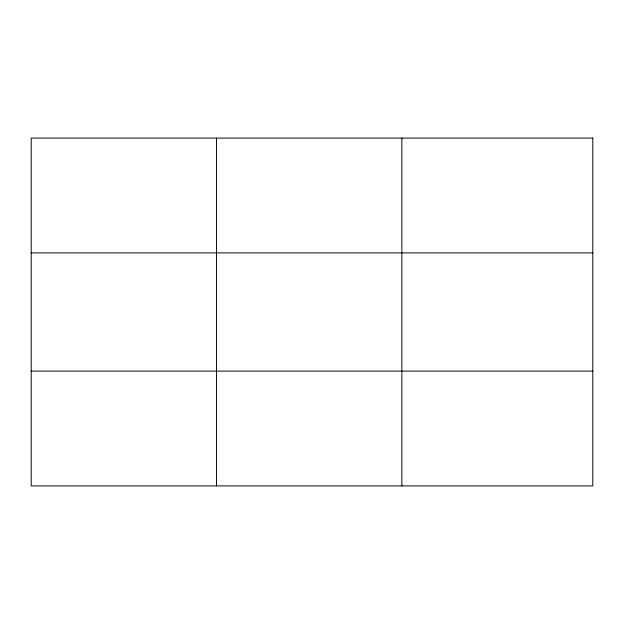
<?xml version="1.0" encoding="UTF-8"?>
<svg xmlns="http://www.w3.org/2000/svg" width="624" height="624" viewBox="0 0 624 624"><rect width="100%" height="100%" fill="white"/><g stroke="black" fill="none" stroke-linecap="round" stroke-linejoin="round"><path stroke-width="0.94" d="M216.528 485.901L216.528 138.099M401.856 485.901L401.856 138.099M31.2 252.876L592.8 252.876M31.2 371.124L592.8 371.124M592.8 138.099L592.8 485.901L31.2 485.901L31.2 138.099L592.8 138.099"/></g></svg>
